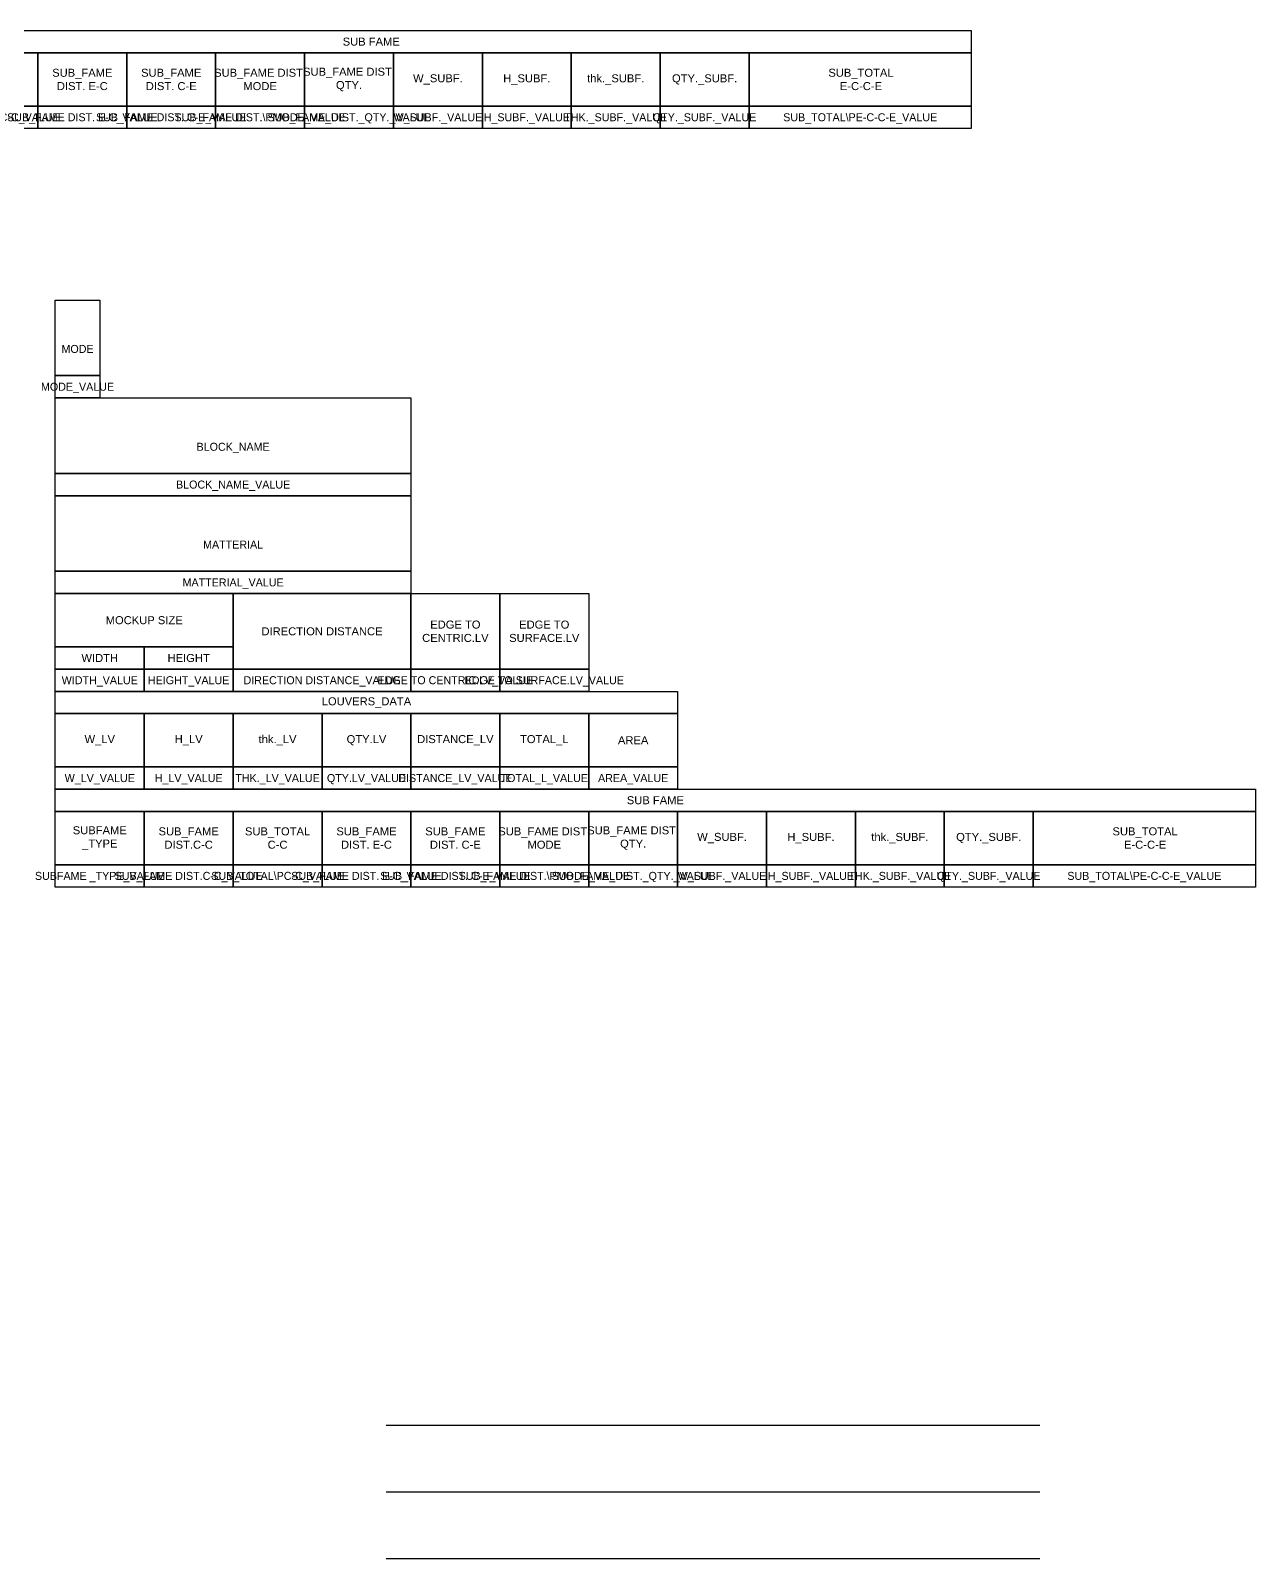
# Model space of a CAD drawing. Header units: millimetres. Extents: x -244126 to 368105, y -173968 to 259060.
# Drawn here: x -98 to 1280, y 13889 to 15607 of the extents above; entities that cross this region are included whole.
import ezdxf
from ezdxf.enums import TextEntityAlignment as Align

# ---------------------------------------------------------------- set-up
doc = ezdxf.new("R2010")
doc.units = ezdxf.units.MM
doc.header["$MEASUREMENT"] = 0
doc.layers.add('002 - STRUCTURAL STEEL', color=4, linetype='Continuous')
doc.layers.add('A04_TUBE SERIES', color=7, linetype='Continuous')
doc.styles.get("Standard").update_dxf_attribs({"font": 'arial.ttf'})
doc.styles.add('TA', font='Cordia New.ttf', dxfattribs={"height": 4.5})

# ---------------------------------------------------------------- blocks, each defined once
blk = doc.blocks.new('*U562')
at = {"layer": '002 - STRUCTURAL STEEL', "color": 0, "linetype": 'ByBlock'}
blk.add_lwpolyline([(0, 12), (20, 12), (20, 0), (0, 0)], close=True, dxfattribs=at)
blk = doc.blocks.new('*U563')
at = {"layer": '002 - STRUCTURAL STEEL', "color": 0, "linetype": 'ByBlock'}
blk.add_lwpolyline([(0, 12), (20, 12), (20, 0), (0, 0)], close=True, dxfattribs=at)
blk = doc.blocks.new('*U564')
at = {"layer": '002 - STRUCTURAL STEEL', "color": 0, "linetype": 'ByBlock'}
blk.add_lwpolyline([(0, 12), (20, 12), (20, 0), (0, 0)], close=True, dxfattribs=at)
blk = doc.blocks.new('*U565')
at = {"layer": '002 - STRUCTURAL STEEL', "color": 0, "linetype": 'ByBlock'}
blk.add_lwpolyline([(0, 5), (270, 5), (270, 0), (0, 0)], close=True, dxfattribs=at)
blk = doc.blocks.new('*U566')
at = {"layer": '002 - STRUCTURAL STEEL', "color": 0, "linetype": 'ByBlock'}
blk.add_lwpolyline([(0, 12), (20, 12), (20, 0), (0, 0)], close=True, dxfattribs=at)
blk = doc.blocks.new('*U570')
at = {"layer": '002 - STRUCTURAL STEEL', "color": 0, "linetype": 'ByBlock'}
blk.add_lwpolyline([(0, 12), (20, 12), (20, 0), (0, 0)], close=True, dxfattribs=at)
blk = doc.blocks.new('*U571')
at = {"layer": '002 - STRUCTURAL STEEL', "color": 0, "linetype": 'ByBlock'}
blk.add_lwpolyline([(0, 12), (20, 12), (20, 0), (0, 0)], close=True, dxfattribs=at)
blk = doc.blocks.new('*U572')
at = {"layer": '002 - STRUCTURAL STEEL', "color": 0, "linetype": 'ByBlock'}
blk.add_lwpolyline([(0, 12), (20, 12), (20, 0), (0, 0)], close=True, dxfattribs=at)
blk = doc.blocks.new('*U573')
at = {"layer": '002 - STRUCTURAL STEEL', "color": 0, "linetype": 'ByBlock'}
blk.add_lwpolyline([(0, 12), (20, 12), (20, 0), (0, 0)], close=True, dxfattribs=at)
blk = doc.blocks.new('*U574')
at = {"layer": '002 - STRUCTURAL STEEL', "color": 0, "linetype": 'ByBlock'}
blk.add_lwpolyline([(0, 12), (20, 12), (20, 0), (0, 0)], close=True, dxfattribs=at)
blk = doc.blocks.new('*U575')
at = {"layer": '002 - STRUCTURAL STEEL', "color": 0, "linetype": 'ByBlock'}
blk.add_lwpolyline([(0, 12), (50, 12), (50, 0), (0, 0)], close=True, dxfattribs=at)
blk = doc.blocks.new('*U4914')
at = {"layer": '002 - STRUCTURAL STEEL', "color": 0, "linetype": 'ByBlock'}
blk.add_lwpolyline([(0, 5), (20, 5), (20, 0), (0, 0)], close=True, dxfattribs=at)
blk = doc.blocks.new('*U569')
at = {"layer": '002 - STRUCTURAL STEEL', "color": 0, "linetype": 'ByBlock'}
blk.add_lwpolyline([(0, 5), (50, 5), (50, 0), (0, 0)], close=True, dxfattribs=at)
blk = doc.blocks.new('*U560')
at = {"layer": '002 - STRUCTURAL STEEL', "color": 0, "linetype": 'ByBlock'}
blk.add_lwpolyline([(0, 5), (10, 5), (10, 0), (0, 0)], close=True, dxfattribs=at)
blk = doc.blocks.new('*U561')
at = {"layer": '002 - STRUCTURAL STEEL', "color": 0, "linetype": 'ByBlock'}
blk.add_lwpolyline([(0, 17), (10, 17), (10, 0), (0, 0)], close=True, dxfattribs=at)
blk = doc.blocks.new('*U567')
at = {"layer": '002 - STRUCTURAL STEEL', "color": 0, "linetype": 'ByBlock'}
blk.add_lwpolyline([(0, 17), (80, 17), (80, 0), (0, 0)], close=True, dxfattribs=at)
blk = doc.blocks.new('*U4911')
at = {"layer": '002 - STRUCTURAL STEEL', "color": 0, "linetype": 'ByBlock'}
blk.add_lwpolyline([(0, 5), (80, 5), (80, 0), (0, 0)], close=True, dxfattribs=at)
blk = doc.blocks.new('*U568')
at = {"layer": '002 - STRUCTURAL STEEL', "color": 0, "linetype": 'ByBlock'}
blk.add_lwpolyline([(0, 12), (40, 12), (40, 0), (0, 0)], close=True, dxfattribs=at)
blk = doc.blocks.new('*U3045')
at = {"layer": '002 - STRUCTURAL STEEL', "color": 0, "linetype": 'ByBlock'}
blk.add_lwpolyline([(0, 17), (40, 17), (40, 0), (0, 0)], close=True, dxfattribs=at)
blk = doc.blocks.new('*U3044')
at = {"layer": '002 - STRUCTURAL STEEL', "color": 0, "linetype": 'ByBlock'}
blk.add_lwpolyline([(0, 17), (20, 17), (20, 0), (0, 0)], close=True, dxfattribs=at)
blk = doc.blocks.new('*U4913')
at = {"layer": '002 - STRUCTURAL STEEL', "color": 0, "linetype": 'ByBlock'}
blk.add_lwpolyline([(0, 5), (40, 5), (40, 0), (0, 0)], close=True, dxfattribs=at)
blk = doc.blocks.new('*U556')
at = {"layer": '002 - STRUCTURAL STEEL', "color": 0, "linetype": 'ByBlock'}
blk.add_lwpolyline([(0, 12), (20, 12), (20, 0), (0, 0)], close=True, dxfattribs=at)
blk = doc.blocks.new('*U557')
at = {"layer": '002 - STRUCTURAL STEEL', "color": 0, "linetype": 'ByBlock'}
blk.add_lwpolyline([(0, 12), (20, 12), (20, 0), (0, 0)], close=True, dxfattribs=at)
blk = doc.blocks.new('*U558')
at = {"layer": '002 - STRUCTURAL STEEL', "color": 0, "linetype": 'ByBlock'}
blk.add_lwpolyline([(0, 12), (20, 12), (20, 0), (0, 0)], close=True, dxfattribs=at)
blk = doc.blocks.new('*U559')
at = {"layer": '002 - STRUCTURAL STEEL', "color": 0, "linetype": 'ByBlock'}
blk.add_lwpolyline([(0, 12), (20, 12), (20, 0), (0, 0)], close=True, dxfattribs=at)
blk = doc.blocks.new('*U550')
at = {"layer": '002 - STRUCTURAL STEEL', "color": 0, "linetype": 'ByBlock'}
blk.add_lwpolyline([(0, 12), (20, 12), (20, 0), (0, 0)], close=True, dxfattribs=at)
blk = doc.blocks.new('*U551')
at = {"layer": '002 - STRUCTURAL STEEL', "color": 0, "linetype": 'ByBlock'}
blk.add_lwpolyline([(0, 12), (20, 12), (20, 0), (0, 0)], close=True, dxfattribs=at)
blk = doc.blocks.new('*U552')
at = {"layer": '002 - STRUCTURAL STEEL', "color": 0, "linetype": 'ByBlock'}
blk.add_lwpolyline([(0, 12), (20, 12), (20, 0), (0, 0)], close=True, dxfattribs=at)
blk = doc.blocks.new('*U553')
at = {"layer": '002 - STRUCTURAL STEEL', "color": 0, "linetype": 'ByBlock'}
blk.add_lwpolyline([(0, 12), (20, 12), (20, 0), (0, 0)], close=True, dxfattribs=at)
blk = doc.blocks.new('*U554')
at = {"layer": '002 - STRUCTURAL STEEL', "color": 0, "linetype": 'ByBlock'}
blk.add_lwpolyline([(0, 12), (20, 12), (20, 0), (0, 0)], close=True, dxfattribs=at)
blk = doc.blocks.new('*U555')
at = {"layer": '002 - STRUCTURAL STEEL', "color": 0, "linetype": 'ByBlock'}
blk.add_lwpolyline([(0, 5), (140, 5), (140, 0), (0, 0)], close=True, dxfattribs=at)

msp = doc.modelspace()

# ---------------------------------------------------------------- linework, layer by layer
at = {"layer": 'A04_TUBE SERIES', "color": 3}
for p, q in [((302.06882, 14039.08708), (1037.07081, 14039.08708)), ((302.06882, 13964.08708), (1037.07081, 13964.08708)), ((302.06882, 13889.08708), (1037.07081, 13889.08708))]:
    msp.add_line(p, q, dxfattribs=at)

# ---------------------------------------------------------------- block references
at = {"color": 0, "xscale": 5, "yscale": 5, "zscale": 5}
for name, p in [('*U565', (-389.83824, 15582.02454)), ('*U562', (-189.83824, 15522.02454)), ('*U563', (-89.83824, 15522.02454)), ('*U564', (10.16176, 15522.02454)), ('*U566', (110.16176, 15522.02454)), ('*U570', (210.16176, 15522.02454)), ('*U571', (310.16176, 15522.02454)), ('*U572', (410.16176, 15522.02454)), ('*U573', (510.16176, 15522.02454)), ('*U574', (610.16176, 15522.02454)), ('*U575', (710.16176, 15522.02454)), ('*U4914', (-189.83824, 15497.02454)), ('*U4914', (-89.83824, 15497.02454)), ('*U4914', (10.16176, 15497.02454)), ('*U4914', (110.16176, 15497.02454)), ('*U4914', (210.16176, 15497.02454)), ('*U4914', (310.16176, 15497.02454)), ('*U4914', (410.16176, 15497.02454)), ('*U4914', (510.16176, 15497.02454)), ('*U4914', (610.16176, 15497.02454)), ('*U569', (710.16176, 15497.02454)), ('*U561', (-70.21412, 15219.04715)), ('*U560', (-70.21412, 15194.04715)), ('*U567', (-70.21412, 15109.04715)), ('*U4911', (-70.21412, 15084.04715)), ('*U567', (-70.21412, 14999.04715)), ('*U4911', (-70.21412, 14974.04715)), ('*U568', (-70.21412, 14914.04715)), ('*U3045', (129.78588, 14889.04715)), ('*U3044', (329.78588, 14889.04715)), ('*U3044', (429.78588, 14889.04715)), ('*U4914', (-70.21412, 14889.04715)), ('*U4914', (29.78588, 14889.04715)), ('*U4914', (-70.21412, 14864.04715)), ('*U4914', (29.78588, 14864.04715)), ('*U4913', (129.78588, 14864.04715)), ('*U4914', (329.78588, 14864.04715)), ('*U4914', (429.78588, 14864.04715)), ('*U555', (-70.21412, 14839.04715)), ('*U556', (-70.21412, 14779.04715)), ('*U557', (29.78588, 14779.04715)), ('*U558', (129.78588, 14779.04715)), ('*U559', (229.78588, 14779.04715)), ('*U550', (329.78588, 14779.04715)), ('*U551', (429.78588, 14779.04715)), ('*U552', (529.78588, 14779.04715)), ('*U4914', (-70.21412, 14754.04715)), ('*U4914', (29.78588, 14754.04715)), ('*U4914', (129.78588, 14754.04715)), ('*U4914', (229.78588, 14754.04715)), ('*U4914', (329.78588, 14754.04715)), ('*U4914', (429.78588, 14754.04715)), ('*U4914', (529.78588, 14754.04715)), ('*U565', (-70.21412, 14729.04715)), ('*U554', (-70.21412, 14669.04715)), ('*U553', (29.78588, 14669.04715)), ('*U562', (129.78588, 14669.04715)), ('*U563', (229.78588, 14669.04715)), ('*U564', (329.78588, 14669.04715)), ('*U566', (429.78588, 14669.04715)), ('*U570', (529.78588, 14669.04715)), ('*U571', (629.78588, 14669.04715)), ('*U572', (729.78588, 14669.04715)), ('*U573', (829.78588, 14669.04715)), ('*U574', (929.78588, 14669.04715)), ('*U575', (1029.78588, 14669.04715)), ('*U4914', (-70.21412, 14644.04715)), ('*U4914', (29.78588, 14644.04715)), ('*U4914', (129.78588, 14644.04715)), ('*U4914', (229.78588, 14644.04715)), ('*U4914', (329.78588, 14644.04715)), ('*U4914', (429.78588, 14644.04715)), ('*U4914', (529.78588, 14644.04715)), ('*U4914', (629.78588, 14644.04715)), ('*U4914', (729.78588, 14644.04715)), ('*U4914', (829.78588, 14644.04715)), ('*U4914', (929.78588, 14644.04715)), ('*U569', (1029.78588, 14644.04715))]:
    msp.add_blockref(name, p, dxfattribs=at)

# ---------------------------------------------------------------- texts
at = {"color": 0, "style": 'TA'}
for s, p in [('MODE', (-45.21412, 15249.04715)), ('BLOCK_NAME', (129.78588, 15139.04715))]:
    msp.add_text(s, height=9, dxfattribs=at).set_placement(p, align=Align.MIDDLE_CENTER)
at = {"color": 0}
for s, p in [('MOCKUP SIZE', (29.78588, 14944.04715)), ('DIRECTION DISTANCE', (229.78588, 14931.54715)), ('WIDTH', (-20.21412, 14901.54715)), ('HEIGHT', (79.78588, 14901.54715))]:
    msp.add_text(s, height=9, dxfattribs=at).set_placement(p, align=Align.MIDDLE_CENTER)
at = {"color": 0, "char_height": 9, "attachment_point": 5}
for s, insert, width in [('SUB FAME', (285.16176, 15594.52454), 1000), ('SUB_FAME DIST.\\PQTY.', (260.16176, 15552.02454), 100), ('SUB_FAME DIST. E-C', (-39.83824, 15552.02454), 100), ('SUB_FAME DIST. C-E', (60.16176, 15552.02454), 100), ('SUB_FAME DIST.\\PMODE', (160.16176, 15552.02454), 100), ('W_SUBF.', (360.16176, 15552.09462), 100), ('H_SUBF.', (460.16176, 15552.02454), 100), ('thk._SUBF.', (560.16176, 15552.02454), 100), ('QTY._SUBF.', (660.16176, 15552.02454), 100), ('SUB_TOTAL\\PE-C-C-E', (836.0411, 15552.02454), 248.2413302), ('EDGE TO CENTRIC.LV', (379.78588, 14931.54715), 100), ('EDGE TO SURFACE.LV', (479.78588, 14931.54715), 100), ('LOUVERS_DATA', (279.78588, 14851.54715), 700), ('W_LV', (-20.21412, 14809.04715), 100), ('H_LV', (79.78588, 14809.04715), 100), ('thk._LV', (179.78588, 14809.04715), 100), ('QTY.LV', (279.78588, 14809.04715), 100), ('DISTANCE_LV', (379.78588, 14809.04715), 100), ('TOTAL_L', (479.78588, 14809.04715), 100), ('AREA', (579.78588, 14809.04715), 100), ('SUB FAME', (604.78588, 14741.54715), 1000), ('SUBFAME^J_TYPE', (-20.21412, 14699.04715), 100), ('SUB_FAME DIST.C-C', (79.78588, 14699.04715), 100), ('SUB_TOTAL\\PC-C', (179.78588, 14699.04715), 100), ('SUB_FAME DIST. E-C', (279.78588, 14699.04715), 100), ('SUB_FAME DIST. C-E', (379.78588, 14699.04715), 100), ('SUB_FAME DIST.\\PMODE', (479.78588, 14699.04715), 100), ('SUB_FAME DIST.\\PQTY.', (579.78588, 14699.04715), 100), ('SUB_TOTAL\\PE-C-C-E', (1155.66522, 14699.04715), 248.2413302), ('W_SUBF.', (679.78588, 14699.11723), 100), ('H_SUBF.', (779.78588, 14699.04715), 100), ('thk._SUBF.', (879.78588, 14699.04715), 100), ('QTY._SUBF.', (979.78588, 14699.04715), 100)]:
    msp.add_mtext(s, dxfattribs=dict(at, insert=insert, width=width))
at = {"color": 0, "insert": (129.78588, 15029.04715), "char_height": 9, "width": 69.4606976, "attachment_point": 5, "style": 'TA'}
msp.add_mtext('MATTERIAL', dxfattribs=at)
at = {"style": 'TA'}
for tag, p in [('SUB_TOTAL\\PC-C_VALUE', (-139.83824, 15509.52454)), ('SUB_FAME DIST. E-C_VALUE', (-39.83824, 15509.52454)), ('SUB_FAME DIST. C-E_VALUE', (60.16176, 15509.52454)), ('SUB_FAME DIST.\\PMODE_VALUE', (160.16176, 15509.52454)), ('SUB_FAME_DIST._QTY._VALUE', (260.16176, 15509.52454)), ('W_SUBF._VALUE', (360.16176, 15509.52454)), ('H_SUBF._VALUE', (460.16176, 15509.52454)), ('THK._SUBF._VALUE', (560.16176, 15509.52454)), ('QTY._SUBF._VALUE', (660.16176, 15509.52454)), ('SUB_TOTAL\\PE-C-C-E_VALUE', (835.16176, 15509.52454)), ('MODE_VALUE', (-45.21412, 15206.54715)), ('BLOCK_NAME_VALUE', (129.78588, 15096.54715)), ('MATTERIAL_VALUE', (129.78588, 14986.54715)), ('WIDTH_VALUE', (-20.21412, 14876.54715)), ('HEIGHT_VALUE', (79.78588, 14876.54715)), ('DIRECTION DISTANCE_VALUE', (229.78588, 14876.54715)), ('EDGE TO CENTRIC.LV_VALUE', (379.78588, 14876.54715)), ('EDGE TO SURFACE.LV_VALUE', (479.78588, 14876.54715)), ('W_LV_VALUE', (-20.21412, 14766.54715)), ('H_LV_VALUE', (79.78588, 14766.54715)), ('THK._LV_VALUE', (179.78588, 14766.54715)), ('QTY.LV_VALUE', (279.78588, 14766.54715)), ('DISTANCE_LV_VALUE', (379.78588, 14766.54715)), ('TOTAL_L_VALUE', (479.78588, 14766.54715)), ('AREA_VALUE', (579.78588, 14766.54715)), ('SUBFAME^J_TYPE_VALUE', (-20.21412, 14656.54715)), ('SUB_FAME DIST.C-C_VALUE', (79.78588, 14656.54715)), ('SUB_TOTAL\\PC-C_VALUE', (179.78588, 14656.54715)), ('SUB_FAME DIST. E-C_VALUE', (279.78588, 14656.54715)), ('SUB_FAME DIST. C-E_VALUE', (379.78588, 14656.54715)), ('SUB_FAME DIST.\\PMODE_VALUE', (479.78588, 14656.54715)), ('SUB_FAME_DIST._QTY._VALUE', (579.78588, 14656.54715)), ('W_SUBF._VALUE', (679.78588, 14656.54715)), ('H_SUBF._VALUE', (779.78588, 14656.54715)), ('THK._SUBF._VALUE', (879.78588, 14656.54715)), ('QTY._SUBF._VALUE', (979.78588, 14656.54715)), ('SUB_TOTAL\\PE-C-C-E_VALUE', (1154.78588, 14656.54715))]:
    msp.add_attdef(tag, text='----', height=9, dxfattribs=at).set_placement(p, align=Align.MIDDLE_CENTER)

doc.saveas('drawing.dxf')
